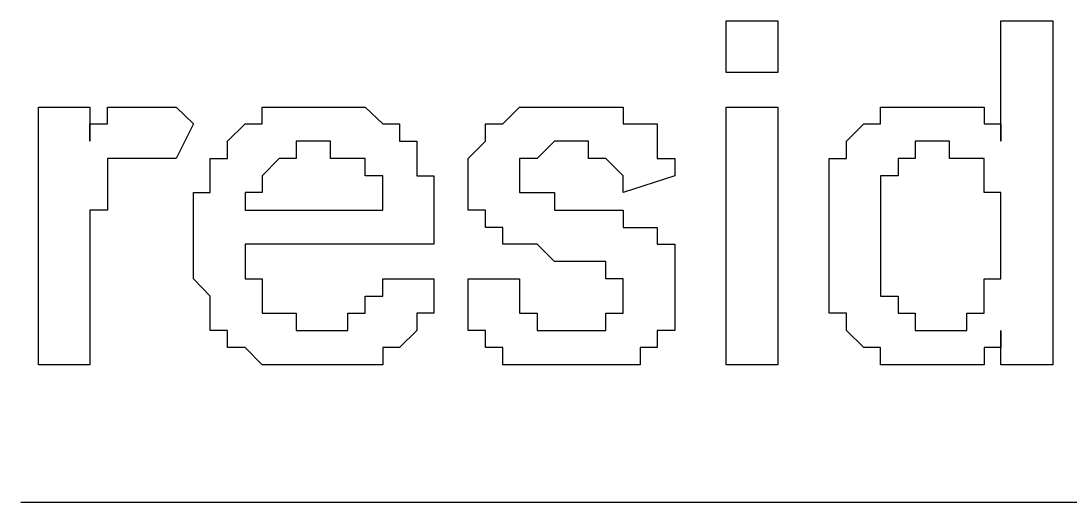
# Model space of a CAD drawing. Header units: inches. Extents: x -628 to 1537, y -1730 to 336.
# Drawn here: x 1205.69 to 1221.85, y -478.81 to -471.39 of the extents above; entities that cross this region are included whole.
import ezdxf

# ---------------------------------------------------------------- set-up
doc = ezdxf.new("R2010")
doc.units = ezdxf.units.IN
doc.layers.get('0').update_dxf_attribs({"linetype": 'CONTINUOUS'})

msp = doc.modelspace()

# ---------------------------------------------------------------- linework, layer by layer
at = {"color": 6}
for p, q in [((1216.554, -472.185), (1216.554, -471.393)), ((1216.554, -471.393), (1217.348, -471.393)), ((1217.348, -471.393), (1217.348, -472.185)), ((1220.783, -473.244), (1220.783, -471.393)), ((1220.783, -471.393), (1221.583, -471.393)), ((1221.583, -471.393), (1221.583, -476.694)), ((1217.348, -472.185), (1216.554, -472.185)), ((1205.956, -476.694), (1205.956, -472.719)), ((1205.956, -472.719), (1206.75, -472.719)), ((1206.75, -472.719), (1206.75, -473.244)), ((1207.019, -472.977), (1207.019, -472.719)), ((1207.019, -472.719), (1207.019, -472.719)), ((1207.019, -472.719), (1207.282, -472.719)), ((1207.282, -472.719), (1207.282, -472.719)), ((1207.282, -472.719), (1207.282, -472.719)), ((1207.282, -472.719), (1207.282, -472.719)), ((1207.282, -472.719), (1207.282, -472.719)), ((1207.282, -472.719), (1207.545, -472.719)), ((1207.545, -472.719), (1207.545, -472.719)), ((1207.545, -472.719), (1207.545, -472.719)), ((1207.545, -472.719), (1207.545, -472.719)), ((1207.545, -472.719), (1207.808, -472.719)), ((1207.808, -472.719), (1207.808, -472.719)), ((1207.808, -472.719), (1207.808, -472.719)), ((1207.808, -472.719), (1207.808, -472.719)), ((1207.808, -472.719), (1208.077, -472.719)), ((1208.077, -472.719), (1208.077, -472.719)), ((1208.077, -472.719), (1208.077, -472.719)), ((1208.077, -472.719), (1208.077, -472.719)), ((1208.077, -472.719), (1208.346, -472.977)), ((1209.403, -472.977), (1209.403, -472.719)), ((1209.403, -472.719), (1209.403, -472.719)), ((1209.403, -472.719), (1209.403, -472.719)), ((1209.403, -472.719), (1209.666, -472.719)), ((1209.666, -472.719), (1209.666, -472.719)), ((1209.666, -472.719), (1209.666, -472.719)), ((1209.666, -472.719), (1209.666, -472.719)), ((1209.666, -472.719), (1209.928, -472.719)), ((1209.928, -472.719), (1209.928, -472.719)), ((1209.928, -472.719), (1209.928, -472.719)), ((1209.928, -472.719), (1210.197, -472.719)), ((1210.197, -472.719), (1210.197, -472.719)), ((1210.197, -472.719), (1210.197, -472.719)), ((1210.197, -472.719), (1210.197, -472.719)), ((1210.197, -472.719), (1210.454, -472.719)), ((1210.454, -472.719), (1210.454, -472.719)), ((1210.454, -472.719), (1210.454, -472.719)), ((1210.454, -472.719), (1210.454, -472.719)), ((1210.454, -472.719), (1210.723, -472.719)), ((1210.723, -472.719), (1210.723, -472.719)), ((1210.723, -472.719), (1210.723, -472.719)), ((1210.723, -472.719), (1210.723, -472.719)), ((1210.723, -472.719), (1210.992, -472.719)), ((1210.992, -472.719), (1210.992, -472.719)), ((1210.992, -472.719), (1210.992, -472.719)), ((1210.992, -472.719), (1210.992, -472.719)), ((1210.992, -472.719), (1211.261, -472.977)), ((1213.113, -472.977), (1213.369, -472.719)), ((1213.369, -472.719), (1213.369, -472.719)), ((1213.369, -472.719), (1213.369, -472.719)), ((1213.369, -472.719), (1213.369, -472.719)), ((1213.369, -472.719), (1213.638, -472.719)), ((1213.638, -472.719), (1213.638, -472.719)), ((1213.638, -472.719), (1213.638, -472.719)), ((1213.638, -472.719), (1213.638, -472.719)), ((1213.638, -472.719), (1213.907, -472.719)), ((1213.907, -472.719), (1213.907, -472.719)), ((1213.907, -472.719), (1213.907, -472.719)), ((1213.907, -472.719), (1214.164, -472.719)), ((1214.164, -472.719), (1214.164, -472.719)), ((1214.164, -472.719), (1214.164, -472.719)), ((1214.164, -472.719), (1214.164, -472.719)), ((1214.164, -472.719), (1214.433, -472.719)), ((1214.433, -472.719), (1214.433, -472.719)), ((1214.433, -472.719), (1214.433, -472.719)), ((1214.433, -472.719), (1214.696, -472.719)), ((1214.696, -472.719), (1214.696, -472.719)), ((1214.696, -472.719), (1214.696, -472.719)), ((1214.696, -472.719), (1214.696, -472.719)), ((1214.696, -472.719), (1214.965, -472.719)), ((1214.965, -472.719), (1214.965, -472.719)), ((1214.965, -472.719), (1214.965, -472.719)), ((1214.965, -472.719), (1214.965, -472.977)), ((1216.554, -476.694), (1216.554, -472.719)), ((1216.554, -472.719), (1217.348, -472.719)), ((1217.348, -472.719), (1217.348, -476.694)), ((1218.931, -472.977), (1218.931, -472.719)), ((1218.931, -472.719), (1218.931, -472.719)), ((1218.931, -472.719), (1218.931, -472.719)), ((1218.931, -472.719), (1219.2, -472.719)), ((1219.2, -472.719), (1219.2, -472.719)), ((1219.2, -472.719), (1219.2, -472.719)), ((1219.2, -472.719), (1219.2, -472.719)), ((1219.2, -472.719), (1219.463, -472.719)), ((1219.463, -472.719), (1219.463, -472.719)), ((1219.463, -472.719), (1219.463, -472.719)), ((1219.463, -472.719), (1219.732, -472.719)), ((1219.732, -472.719), (1219.732, -472.719)), ((1219.732, -472.719), (1219.732, -472.719)), ((1219.732, -472.719), (1219.732, -472.719)), ((1219.732, -472.719), (1219.994, -472.719)), ((1219.994, -472.719), (1219.994, -472.719)), ((1219.994, -472.719), (1219.994, -472.719)), ((1219.994, -472.719), (1219.994, -472.719)), ((1219.994, -472.719), (1220.257, -472.719)), ((1220.257, -472.719), (1220.257, -472.719)), ((1220.257, -472.719), (1220.257, -472.719)), ((1220.257, -472.719), (1220.257, -472.719)), ((1220.257, -472.719), (1220.526, -472.719)), ((1220.526, -472.719), (1220.526, -472.977)), ((1206.75, -473.244), (1206.75, -472.977)), ((1206.75, -472.977), (1206.75, -472.977)), ((1206.75, -472.977), (1207.019, -472.977)), ((1207.019, -472.977), (1207.019, -472.977)), ((1207.019, -472.977), (1207.019, -472.977)), ((1208.346, -472.977), (1208.077, -473.511)), ((1208.346, -472.977), (1208.346, -472.977)), ((1208.346, -472.977), (1208.346, -472.977)), ((1208.871, -473.244), (1209.14, -472.977)), ((1209.14, -472.977), (1209.14, -472.977)), ((1209.14, -472.977), (1209.14, -472.977)), ((1209.14, -472.977), (1209.14, -472.977)), ((1209.14, -472.977), (1209.14, -472.977)), ((1209.14, -472.977), (1209.403, -472.977)), ((1211.261, -472.977), (1211.261, -472.977)), ((1211.261, -472.977), (1211.261, -472.977)), ((1211.261, -472.977), (1211.261, -472.977)), ((1211.261, -472.977), (1211.517, -472.977)), ((1211.517, -472.977), (1211.517, -472.977)), ((1211.517, -472.977), (1211.517, -473.244)), ((1212.844, -473.244), (1212.844, -472.977)), ((1212.844, -472.977), (1212.844, -472.977)), ((1212.844, -472.977), (1213.113, -472.977)), ((1213.113, -472.977), (1213.113, -472.977)), ((1213.113, -472.977), (1213.113, -472.977)), ((1213.113, -472.977), (1213.113, -472.977)), ((1213.113, -472.977), (1213.113, -472.977)), ((1214.965, -472.977), (1215.227, -472.977)), ((1215.227, -472.977), (1215.227, -472.977)), ((1215.227, -472.977), (1215.227, -472.977)), ((1215.227, -472.977), (1215.227, -472.977)), ((1215.227, -472.977), (1215.227, -472.977)), ((1215.227, -472.977), (1215.49, -472.977)), ((1215.49, -472.977), (1215.49, -473.244)), ((1218.405, -473.244), (1218.674, -472.977)), ((1218.674, -472.977), (1218.674, -472.977)), ((1218.674, -472.977), (1218.674, -472.977)), ((1218.674, -472.977), (1218.674, -472.977)), ((1218.674, -472.977), (1218.674, -472.977)), ((1218.674, -472.977), (1218.931, -472.977)), ((1220.526, -472.977), (1220.526, -472.977)), ((1220.526, -472.977), (1220.526, -472.977)), ((1220.526, -472.977), (1220.526, -472.977)), ((1220.526, -472.977), (1220.783, -472.977)), ((1220.783, -472.977), (1220.783, -472.977)), ((1220.783, -472.977), (1220.783, -473.244)), ((1206.75, -473.244), (1206.75, -473.244)), ((1206.75, -473.244), (1206.75, -473.244)), ((1206.75, -473.244), (1206.75, -473.244)), ((1208.871, -473.511), (1208.871, -473.244)), ((1208.871, -473.244), (1208.871, -473.244)), ((1208.871, -473.244), (1208.871, -473.244)), ((1208.871, -473.244), (1208.871, -473.244)), ((1208.871, -473.244), (1208.871, -473.244)), ((1210.197, -473.244), (1209.928, -473.244)), ((1209.928, -473.244), (1209.928, -473.244)), ((1209.928, -473.244), (1209.928, -473.511)), ((1210.454, -473.244), (1210.197, -473.244)), ((1210.197, -473.244), (1210.197, -473.244)), ((1210.197, -473.244), (1210.197, -473.244)), ((1210.197, -473.244), (1210.197, -473.244)), ((1210.454, -473.511), (1210.454, -473.244)), ((1210.454, -473.244), (1210.454, -473.244)), ((1210.454, -473.244), (1210.454, -473.244)), ((1211.517, -473.244), (1211.517, -473.244)), ((1211.517, -473.244), (1211.517, -473.244)), ((1211.517, -473.244), (1211.786, -473.244)), ((1211.786, -473.244), (1211.786, -473.244)), ((1211.786, -473.244), (1211.786, -473.511)), ((1212.575, -473.511), (1212.844, -473.244)), ((1212.844, -473.244), (1212.844, -473.244)), ((1212.844, -473.244), (1212.844, -473.244)), ((1212.844, -473.244), (1212.844, -473.244)), ((1213.907, -473.244), (1213.638, -473.511)), ((1214.164, -473.244), (1213.907, -473.244)), ((1213.907, -473.244), (1213.907, -473.244)), ((1213.907, -473.244), (1213.907, -473.244)), ((1214.433, -473.244), (1214.164, -473.244)), ((1214.164, -473.244), (1214.164, -473.244)), ((1214.164, -473.244), (1214.164, -473.244)), ((1214.164, -473.244), (1214.164, -473.244)), ((1214.433, -473.511), (1214.433, -473.244)), ((1214.433, -473.244), (1214.433, -473.244)), ((1215.49, -473.244), (1215.49, -473.244)), ((1215.49, -473.244), (1215.49, -473.244)), ((1215.49, -473.244), (1215.49, -473.244)), ((1215.49, -473.244), (1215.49, -473.244)), ((1215.49, -473.244), (1215.49, -473.511)), ((1218.405, -473.511), (1218.405, -473.244)), ((1218.405, -473.244), (1218.405, -473.244)), ((1218.405, -473.244), (1218.405, -473.244)), ((1218.405, -473.244), (1218.405, -473.244)), ((1218.405, -473.244), (1218.405, -473.244)), ((1219.732, -473.244), (1219.463, -473.244)), ((1219.463, -473.244), (1219.463, -473.244)), ((1219.463, -473.244), (1219.463, -473.511)), ((1219.994, -473.244), (1219.732, -473.244)), ((1219.732, -473.244), (1219.732, -473.244)), ((1219.732, -473.244), (1219.732, -473.244)), ((1219.732, -473.244), (1219.732, -473.244)), ((1219.994, -473.511), (1219.994, -473.244)), ((1219.994, -473.244), (1219.994, -473.244)), ((1219.994, -473.244), (1219.994, -473.244)), ((1220.783, -473.244), (1220.783, -473.244)), ((1220.783, -473.244), (1220.783, -473.244)), ((1207.282, -473.511), (1207.019, -473.511)), ((1207.019, -473.511), (1207.019, -473.781)), ((1207.545, -473.511), (1207.282, -473.511)), ((1207.282, -473.511), (1207.282, -473.511)), ((1207.282, -473.511), (1207.282, -473.511)), ((1207.282, -473.511), (1207.282, -473.511)), ((1207.808, -473.511), (1207.545, -473.511)), ((1207.545, -473.511), (1207.545, -473.511)), ((1207.545, -473.511), (1207.545, -473.511)), ((1207.545, -473.511), (1207.545, -473.511)), ((1207.545, -473.511), (1207.545, -473.511)), ((1208.077, -473.511), (1207.808, -473.511)), ((1207.808, -473.511), (1207.808, -473.511)), ((1207.808, -473.511), (1207.808, -473.511)), ((1208.077, -473.511), (1208.077, -473.511)), ((1208.602, -473.781), (1208.602, -473.511)), ((1208.602, -473.511), (1208.602, -473.511)), ((1208.602, -473.511), (1208.602, -473.511)), ((1208.602, -473.511), (1208.871, -473.511)), ((1209.666, -473.511), (1209.403, -473.781)), ((1209.928, -473.511), (1209.666, -473.511)), ((1209.666, -473.511), (1209.666, -473.511)), ((1209.666, -473.511), (1209.666, -473.511)), ((1209.666, -473.511), (1209.666, -473.511)), ((1209.666, -473.511), (1209.666, -473.511)), ((1209.928, -473.511), (1209.928, -473.511)), ((1210.723, -473.511), (1210.454, -473.511)), ((1210.992, -473.511), (1210.723, -473.511)), ((1210.723, -473.511), (1210.723, -473.511)), ((1210.723, -473.511), (1210.723, -473.511)), ((1210.723, -473.511), (1210.723, -473.511)), ((1210.992, -473.781), (1210.992, -473.511)), ((1210.992, -473.511), (1210.992, -473.511)), ((1210.992, -473.511), (1210.992, -473.511)), ((1211.786, -473.511), (1211.786, -473.511)), ((1211.786, -473.511), (1211.786, -473.511)), ((1211.786, -473.511), (1211.786, -473.511)), ((1211.786, -473.511), (1211.786, -473.781)), ((1212.575, -473.781), (1212.575, -473.511)), ((1212.575, -473.511), (1212.575, -473.511)), ((1212.575, -473.511), (1212.575, -473.511)), ((1212.575, -473.511), (1212.575, -473.511)), ((1213.638, -473.511), (1213.369, -473.511)), ((1213.369, -473.511), (1213.369, -473.511)), ((1213.369, -473.511), (1213.369, -473.781)), ((1213.638, -473.511), (1213.638, -473.511)), ((1213.638, -473.511), (1213.638, -473.511)), ((1213.638, -473.511), (1213.638, -473.511)), ((1213.638, -473.511), (1213.638, -473.511)), ((1214.696, -473.511), (1214.433, -473.511)), ((1214.965, -473.781), (1214.696, -473.511)), ((1214.696, -473.511), (1214.696, -473.511)), ((1214.696, -473.511), (1214.696, -473.511)), ((1214.696, -473.511), (1214.696, -473.511)), ((1214.696, -473.511), (1214.696, -473.511)), ((1214.696, -473.511), (1214.696, -473.511)), ((1215.49, -473.511), (1215.759, -473.511)), ((1215.759, -473.511), (1215.759, -473.511)), ((1215.759, -473.511), (1215.759, -473.781)), ((1218.136, -473.781), (1218.136, -473.511)), ((1218.136, -473.511), (1218.136, -473.511)), ((1218.136, -473.511), (1218.405, -473.511)), ((1218.405, -473.511), (1218.405, -473.511)), ((1219.463, -473.511), (1219.2, -473.511)), ((1219.2, -473.511), (1219.2, -473.511)), ((1219.2, -473.511), (1219.2, -473.511)), ((1219.2, -473.511), (1219.2, -473.511)), ((1219.2, -473.511), (1219.2, -473.781)), ((1219.463, -473.511), (1219.463, -473.511)), ((1220.257, -473.511), (1219.994, -473.511)), ((1220.526, -473.511), (1220.257, -473.511)), ((1220.257, -473.511), (1220.257, -473.511)), ((1220.257, -473.511), (1220.257, -473.511)), ((1220.257, -473.511), (1220.257, -473.511)), ((1220.526, -473.781), (1220.526, -473.511)), ((1207.019, -473.781), (1207.019, -473.781)), ((1207.019, -473.781), (1207.019, -473.781)), ((1207.019, -473.781), (1207.019, -473.781)), ((1207.019, -473.781), (1207.019, -473.781)), ((1207.019, -473.781), (1207.019, -474.038)), ((1208.602, -474.038), (1208.602, -473.781)), ((1208.602, -473.781), (1208.602, -473.781)), ((1208.602, -473.781), (1208.602, -473.781)), ((1208.602, -473.781), (1208.602, -473.781)), ((1209.403, -473.781), (1209.403, -473.781)), ((1209.403, -473.781), (1209.403, -473.781)), ((1209.403, -473.781), (1209.403, -473.781)), ((1209.403, -473.781), (1209.403, -474.038)), ((1211.261, -473.781), (1210.992, -473.781)), ((1210.992, -473.781), (1210.992, -473.781)), ((1210.992, -473.781), (1210.992, -473.781)), ((1211.261, -474.306), (1211.261, -473.781)), ((1211.786, -473.781), (1211.786, -473.781)), ((1211.786, -473.781), (1211.786, -473.781)), ((1211.786, -473.781), (1212.049, -473.781)), ((1212.049, -473.781), (1212.049, -473.781)), ((1212.049, -473.781), (1212.049, -474.038)), ((1212.575, -474.038), (1212.575, -473.781)), ((1212.575, -473.781), (1212.575, -473.781)), ((1212.575, -473.781), (1212.575, -473.781)), ((1212.575, -473.781), (1212.575, -473.781)), ((1213.369, -473.781), (1213.369, -473.781)), ((1213.369, -473.781), (1213.369, -473.781)), ((1213.369, -473.781), (1213.369, -473.781)), ((1213.369, -473.781), (1213.369, -473.781)), ((1213.369, -473.781), (1213.369, -474.038)), ((1214.965, -474.038), (1214.965, -473.781)), ((1215.759, -473.781), (1214.965, -474.038)), ((1215.759, -473.781), (1215.759, -473.781)), ((1215.759, -473.781), (1215.759, -473.781)), ((1215.759, -473.781), (1215.759, -473.781)), ((1218.136, -474.038), (1218.136, -473.781)), ((1218.136, -473.781), (1218.136, -473.781)), ((1218.136, -473.781), (1218.136, -473.781)), ((1218.136, -473.781), (1218.136, -473.781)), ((1219.2, -473.781), (1218.931, -473.781)), ((1218.931, -473.781), (1218.931, -473.781)), ((1218.931, -473.781), (1218.931, -473.781)), ((1218.931, -473.781), (1218.931, -474.038)), ((1219.2, -473.781), (1219.2, -473.781)), ((1220.526, -474.038), (1220.526, -473.781)), ((1220.526, -473.781), (1220.526, -473.781)), ((1220.526, -473.781), (1220.526, -473.781)), ((1220.526, -473.781), (1220.526, -473.781)), ((1220.526, -473.781), (1220.526, -473.781)), ((1207.019, -474.038), (1207.019, -474.038)), ((1207.019, -474.038), (1207.019, -474.038)), ((1207.019, -474.038), (1207.019, -474.038)), ((1207.019, -474.038), (1207.019, -474.306)), ((1208.346, -474.306), (1208.346, -474.038)), ((1208.346, -474.038), (1208.346, -474.038)), ((1208.346, -474.038), (1208.602, -474.038)), ((1208.602, -474.038), (1208.602, -474.038)), ((1209.403, -474.038), (1209.14, -474.038)), ((1209.14, -474.038), (1209.14, -474.306)), ((1209.403, -474.038), (1209.403, -474.038)), ((1209.403, -474.038), (1209.403, -474.038)), ((1212.049, -474.038), (1212.049, -474.038)), ((1212.049, -474.038), (1212.049, -474.038)), ((1212.049, -474.038), (1212.049, -474.038)), ((1212.049, -474.038), (1212.049, -474.306)), ((1212.575, -474.306), (1212.575, -474.038)), ((1212.575, -474.038), (1212.575, -474.038)), ((1212.575, -474.038), (1212.575, -474.038)), ((1212.575, -474.038), (1212.575, -474.038)), ((1213.369, -474.038), (1213.638, -474.038)), ((1213.638, -474.038), (1213.638, -474.038)), ((1213.638, -474.038), (1213.638, -474.038)), ((1213.638, -474.038), (1213.638, -474.038)), ((1213.638, -474.038), (1213.638, -474.038)), ((1213.638, -474.038), (1213.907, -474.038)), ((1213.907, -474.038), (1213.907, -474.038)), ((1213.907, -474.038), (1213.907, -474.038)), ((1213.907, -474.038), (1213.907, -474.306)), ((1218.136, -474.306), (1218.136, -474.038)), ((1218.136, -474.038), (1218.136, -474.038)), ((1218.136, -474.038), (1218.136, -474.038)), ((1218.136, -474.038), (1218.136, -474.038)), ((1218.931, -474.038), (1218.931, -474.038)), ((1218.931, -474.038), (1218.931, -474.038)), ((1218.931, -474.038), (1218.931, -474.038)), ((1218.931, -474.038), (1218.931, -474.306)), ((1220.783, -474.038), (1220.526, -474.038)), ((1220.526, -474.038), (1220.526, -474.038)), ((1220.526, -474.038), (1220.526, -474.038)), ((1220.783, -474.306), (1220.783, -474.038)), ((1207.019, -474.306), (1206.75, -474.306)), ((1206.75, -474.306), (1206.75, -474.306)), ((1206.75, -474.306), (1206.75, -474.573)), ((1208.346, -474.573), (1208.346, -474.306)), ((1208.346, -474.306), (1208.346, -474.306)), ((1208.346, -474.306), (1208.346, -474.306)), ((1208.346, -474.306), (1208.346, -474.306)), ((1209.14, -474.306), (1209.14, -474.306)), ((1209.14, -474.306), (1209.14, -474.306)), ((1209.14, -474.306), (1211.261, -474.306)), ((1211.261, -474.306), (1211.261, -474.306)), ((1212.049, -474.306), (1212.049, -474.306)), ((1212.049, -474.306), (1212.049, -474.306)), ((1212.049, -474.306), (1212.049, -474.573)), ((1212.844, -474.306), (1212.575, -474.306)), ((1212.844, -474.573), (1212.844, -474.306)), ((1212.844, -474.306), (1212.844, -474.306)), ((1212.844, -474.306), (1212.844, -474.306)), ((1213.907, -474.306), (1214.164, -474.306)), ((1214.164, -474.306), (1214.164, -474.306)), ((1214.164, -474.306), (1214.164, -474.306)), ((1214.164, -474.306), (1214.433, -474.306)), ((1214.433, -474.306), (1214.433, -474.306)), ((1214.433, -474.306), (1214.433, -474.306)), ((1214.433, -474.306), (1214.696, -474.306)), ((1214.696, -474.306), (1214.696, -474.306)), ((1214.696, -474.306), (1214.696, -474.306)), ((1214.696, -474.306), (1214.965, -474.306)), ((1214.965, -474.306), (1214.965, -474.306)), ((1214.965, -474.306), (1214.965, -474.573)), ((1218.136, -474.573), (1218.136, -474.306)), ((1218.136, -474.306), (1218.136, -474.306)), ((1218.136, -474.306), (1218.136, -474.306)), ((1218.931, -474.306), (1218.931, -474.306)), ((1218.931, -474.306), (1218.931, -474.306)), ((1218.931, -474.306), (1218.931, -474.573)), ((1220.783, -474.573), (1220.783, -474.306)), ((1220.783, -474.306), (1220.783, -474.306)), ((1220.783, -474.306), (1220.783, -474.306)), ((1206.75, -474.573), (1206.75, -474.573)), ((1206.75, -474.573), (1206.75, -474.573)), ((1206.75, -474.573), (1206.75, -476.694)), ((1208.346, -474.831), (1208.346, -474.573)), ((1208.346, -474.573), (1208.346, -474.573)), ((1208.346, -474.573), (1208.346, -474.573)), ((1212.049, -474.573), (1212.049, -474.573)), ((1212.049, -474.573), (1212.049, -474.573)), ((1212.049, -474.573), (1212.049, -474.831)), ((1213.113, -474.573), (1212.844, -474.573)), ((1212.844, -474.573), (1212.844, -474.573)), ((1212.844, -474.573), (1212.844, -474.573)), ((1212.844, -474.573), (1212.844, -474.573)), ((1213.113, -474.831), (1213.113, -474.573)), ((1213.113, -474.573), (1213.113, -474.573)), ((1214.965, -474.573), (1214.965, -474.573)), ((1214.965, -474.573), (1214.965, -474.573)), ((1214.965, -474.573), (1215.227, -474.573)), ((1215.227, -474.573), (1215.227, -474.573)), ((1215.227, -474.573), (1215.227, -474.573)), ((1215.227, -474.573), (1215.227, -474.573)), ((1215.227, -474.573), (1215.49, -474.573)), ((1215.49, -474.573), (1215.49, -474.573)), ((1215.49, -474.573), (1215.49, -474.831)), ((1218.136, -474.831), (1218.136, -474.573)), ((1218.136, -474.573), (1218.136, -474.573)), ((1218.136, -474.573), (1218.136, -474.573)), ((1218.931, -474.573), (1218.931, -474.573)), ((1218.931, -474.573), (1218.931, -474.573)), ((1218.931, -474.573), (1218.931, -474.831)), ((1220.783, -474.831), (1220.783, -474.573)), ((1220.783, -474.573), (1220.783, -474.573)), ((1220.783, -474.573), (1220.783, -474.573)), ((1220.783, -474.573), (1220.783, -474.573)), ((1208.346, -475.098), (1208.346, -474.831)), ((1208.346, -474.831), (1208.346, -474.831)), ((1208.346, -474.831), (1208.346, -474.831)), ((1212.049, -474.831), (1209.14, -474.831)), ((1209.14, -474.831), (1209.14, -475.365)), ((1212.049, -474.831), (1212.049, -474.831)), ((1212.049, -474.831), (1212.049, -474.831)), ((1212.049, -474.831), (1212.049, -474.831)), ((1212.049, -474.831), (1212.049, -474.831)), ((1213.369, -474.831), (1213.113, -474.831)), ((1213.113, -474.831), (1213.113, -474.831)), ((1213.113, -474.831), (1213.113, -474.831)), ((1213.638, -474.831), (1213.369, -474.831)), ((1213.369, -474.831), (1213.369, -474.831)), ((1213.369, -474.831), (1213.369, -474.831)), ((1213.907, -475.098), (1213.638, -474.831)), ((1213.638, -474.831), (1213.638, -474.831)), ((1213.638, -474.831), (1213.638, -474.831)), ((1215.49, -474.831), (1215.49, -474.831)), ((1215.49, -474.831), (1215.49, -474.831)), ((1215.49, -474.831), (1215.759, -474.831)), ((1215.759, -474.831), (1215.759, -474.831)), ((1215.759, -474.831), (1215.759, -474.831)), ((1215.759, -474.831), (1215.759, -475.098)), ((1218.136, -475.098), (1218.136, -474.831)), ((1218.136, -474.831), (1218.136, -474.831)), ((1218.136, -474.831), (1218.136, -474.831)), ((1218.136, -474.831), (1218.136, -474.831)), ((1218.931, -474.831), (1218.931, -474.831)), ((1218.931, -474.831), (1218.931, -474.831)), ((1218.931, -474.831), (1218.931, -474.831)), ((1218.931, -474.831), (1218.931, -475.098)), ((1220.783, -475.098), (1220.783, -474.831)), ((1220.783, -474.831), (1220.783, -474.831)), ((1220.783, -474.831), (1220.783, -474.831)), ((1208.346, -475.365), (1208.346, -475.098)), ((1208.346, -475.098), (1208.346, -475.098)), ((1208.346, -475.098), (1208.346, -475.098)), ((1214.164, -475.098), (1213.907, -475.098)), ((1213.907, -475.098), (1213.907, -475.098)), ((1213.907, -475.098), (1213.907, -475.098)), ((1213.907, -475.098), (1213.907, -475.098)), ((1214.433, -475.098), (1214.164, -475.098)), ((1214.164, -475.098), (1214.164, -475.098)), ((1214.696, -475.098), (1214.433, -475.098)), ((1214.433, -475.098), (1214.433, -475.098)), ((1214.433, -475.098), (1214.433, -475.098)), ((1214.433, -475.098), (1214.433, -475.098)), ((1214.696, -475.365), (1214.696, -475.098)), ((1214.696, -475.098), (1214.696, -475.098)), ((1214.696, -475.098), (1214.696, -475.098)), ((1214.696, -475.098), (1214.696, -475.098)), ((1215.759, -475.098), (1215.759, -475.098)), ((1215.759, -475.098), (1215.759, -475.098)), ((1215.759, -475.098), (1215.759, -475.098)), ((1215.759, -475.098), (1215.759, -475.365)), ((1218.136, -475.365), (1218.136, -475.098)), ((1218.136, -475.098), (1218.136, -475.098)), ((1218.136, -475.098), (1218.136, -475.098)), ((1218.931, -475.098), (1218.931, -475.098)), ((1218.931, -475.098), (1218.931, -475.098)), ((1218.931, -475.098), (1218.931, -475.098)), ((1218.931, -475.098), (1218.931, -475.365)), ((1220.783, -475.365), (1220.783, -475.098)), ((1220.783, -475.098), (1220.783, -475.098)), ((1220.783, -475.098), (1220.783, -475.098)), ((1208.602, -475.632), (1208.346, -475.365)), ((1208.346, -475.365), (1208.346, -475.365)), ((1208.346, -475.365), (1208.346, -475.365)), ((1208.346, -475.365), (1208.346, -475.365)), ((1209.14, -475.365), (1209.403, -475.365)), ((1209.403, -475.365), (1209.403, -475.365)), ((1209.403, -475.365), (1209.403, -475.365)), ((1209.403, -475.365), (1209.403, -475.632)), ((1211.261, -475.632), (1211.261, -475.365)), ((1211.261, -475.365), (1211.261, -475.365)), ((1211.261, -475.365), (1211.261, -475.365)), ((1211.261, -475.365), (1212.049, -475.365)), ((1212.049, -475.365), (1212.049, -475.632)), ((1212.575, -475.632), (1212.575, -475.365)), ((1212.575, -475.365), (1212.575, -475.365)), ((1212.575, -475.365), (1213.369, -475.365)), ((1213.369, -475.365), (1213.369, -475.365)), ((1213.369, -475.365), (1213.369, -475.632)), ((1214.965, -475.365), (1214.696, -475.365)), ((1214.965, -475.632), (1214.965, -475.365)), ((1214.965, -475.365), (1214.965, -475.365)), ((1214.965, -475.365), (1214.965, -475.365)), ((1214.965, -475.365), (1214.965, -475.365)), ((1214.965, -475.365), (1214.965, -475.365)), ((1215.759, -475.365), (1215.759, -475.365)), ((1215.759, -475.365), (1215.759, -475.365)), ((1215.759, -475.365), (1215.759, -475.632)), ((1218.136, -475.632), (1218.136, -475.365)), ((1218.136, -475.365), (1218.136, -475.365)), ((1218.136, -475.365), (1218.136, -475.365)), ((1218.136, -475.365), (1218.136, -475.365)), ((1218.931, -475.365), (1218.931, -475.365)), ((1218.931, -475.365), (1218.931, -475.365)), ((1218.931, -475.365), (1218.931, -475.365)), ((1218.931, -475.365), (1218.931, -475.632)), ((1220.526, -475.632), (1220.526, -475.365)), ((1220.526, -475.365), (1220.783, -475.365)), ((1220.783, -475.365), (1220.783, -475.365)), ((1220.783, -475.365), (1220.783, -475.365)), ((1208.602, -475.893), (1208.602, -475.632)), ((1208.602, -475.632), (1208.602, -475.632)), ((1208.602, -475.632), (1208.602, -475.632)), ((1208.602, -475.632), (1208.602, -475.632)), ((1209.403, -475.632), (1209.403, -475.632)), ((1209.403, -475.632), (1209.403, -475.632)), ((1209.403, -475.632), (1209.403, -475.632)), ((1209.403, -475.632), (1209.403, -475.893)), ((1210.992, -475.893), (1210.992, -475.632)), ((1210.992, -475.632), (1210.992, -475.632)), ((1210.992, -475.632), (1211.261, -475.632)), ((1211.261, -475.632), (1211.261, -475.632)), ((1212.049, -475.632), (1212.049, -475.632)), ((1212.049, -475.632), (1212.049, -475.632)), ((1212.049, -475.632), (1212.049, -475.632)), ((1212.049, -475.632), (1212.049, -475.893)), ((1212.575, -475.893), (1212.575, -475.632)), ((1212.575, -475.632), (1212.575, -475.632)), ((1212.575, -475.632), (1212.575, -475.632)), ((1213.369, -475.632), (1213.369, -475.632)), ((1213.369, -475.632), (1213.369, -475.632)), ((1213.369, -475.632), (1213.369, -475.632)), ((1213.369, -475.632), (1213.369, -475.893)), ((1214.965, -475.893), (1214.965, -475.632)), ((1214.965, -475.632), (1214.965, -475.632)), ((1214.965, -475.632), (1214.965, -475.632)), ((1214.965, -475.632), (1214.965, -475.632)), ((1214.965, -475.632), (1214.965, -475.632)), ((1215.759, -475.632), (1215.759, -475.632)), ((1215.759, -475.632), (1215.759, -475.632)), ((1215.759, -475.632), (1215.759, -475.632)), ((1215.759, -475.632), (1215.759, -475.632)), ((1215.759, -475.632), (1215.759, -475.893)), ((1218.136, -475.893), (1218.136, -475.632)), ((1218.136, -475.632), (1218.136, -475.632)), ((1218.136, -475.632), (1218.136, -475.632)), ((1218.136, -475.632), (1218.136, -475.632)), ((1218.931, -475.632), (1218.931, -475.632)), ((1218.931, -475.632), (1218.931, -475.632)), ((1218.931, -475.632), (1219.2, -475.632)), ((1219.2, -475.632), (1219.2, -475.893)), ((1220.526, -475.893), (1220.526, -475.632)), ((1220.526, -475.632), (1220.526, -475.632)), ((1220.526, -475.632), (1220.526, -475.632)), ((1220.526, -475.632), (1220.526, -475.632)), ((1220.526, -475.632), (1220.526, -475.632)), ((1208.602, -476.16), (1208.602, -475.893)), ((1208.602, -475.893), (1208.602, -475.893)), ((1208.602, -475.893), (1208.602, -475.893)), ((1208.602, -475.893), (1208.602, -475.893)), ((1209.403, -475.893), (1209.666, -475.893)), ((1209.666, -475.893), (1209.666, -475.893)), ((1209.666, -475.893), (1209.666, -475.893)), ((1209.666, -475.893), (1209.666, -475.893)), ((1209.666, -475.893), (1209.666, -475.893)), ((1209.666, -475.893), (1209.928, -475.893)), ((1209.928, -475.893), (1209.928, -476.16)), ((1210.723, -476.16), (1210.723, -475.893)), ((1210.723, -475.893), (1210.992, -475.893)), ((1210.992, -475.893), (1210.992, -475.893)), ((1210.992, -475.893), (1210.992, -475.893)), ((1210.992, -475.893), (1210.992, -475.893)), ((1210.992, -475.893), (1210.992, -475.893)), ((1212.049, -475.893), (1211.786, -475.893)), ((1211.786, -475.893), (1211.786, -475.893)), ((1211.786, -475.893), (1211.786, -475.893)), ((1211.786, -475.893), (1211.786, -476.16)), ((1212.575, -476.16), (1212.575, -475.893)), ((1212.575, -475.893), (1212.575, -475.893)), ((1212.575, -475.893), (1212.575, -475.893)), ((1212.575, -475.893), (1212.575, -475.893)), ((1213.369, -475.893), (1213.369, -475.893)), ((1213.369, -475.893), (1213.638, -475.893)), ((1213.638, -475.893), (1213.638, -475.893)), ((1213.638, -475.893), (1213.638, -475.893)), ((1213.638, -475.893), (1213.638, -475.893)), ((1213.638, -475.893), (1213.638, -475.893)), ((1213.638, -475.893), (1213.638, -476.16)), ((1214.696, -476.16), (1214.696, -475.893)), ((1214.696, -475.893), (1214.696, -475.893)), ((1214.696, -475.893), (1214.965, -475.893)), ((1214.965, -475.893), (1214.965, -475.893)), ((1214.965, -475.893), (1214.965, -475.893)), ((1214.965, -475.893), (1214.965, -475.893)), ((1215.759, -475.893), (1215.759, -475.893)), ((1215.759, -475.893), (1215.759, -475.893)), ((1215.759, -475.893), (1215.759, -475.893)), ((1215.759, -475.893), (1215.759, -476.16)), ((1218.405, -475.893), (1218.136, -475.893)), ((1218.136, -475.893), (1218.136, -475.893)), ((1218.405, -476.16), (1218.405, -475.893)), ((1218.405, -475.893), (1218.405, -475.893)), ((1219.2, -475.893), (1219.2, -475.893)), ((1219.2, -475.893), (1219.2, -475.893)), ((1219.2, -475.893), (1219.2, -475.893)), ((1219.2, -475.893), (1219.2, -475.893)), ((1219.2, -475.893), (1219.463, -475.893)), ((1219.463, -475.893), (1219.463, -476.16)), ((1220.257, -476.16), (1220.257, -475.893)), ((1220.257, -475.893), (1220.257, -475.893)), ((1220.257, -475.893), (1220.257, -475.893)), ((1220.257, -475.893), (1220.257, -475.893)), ((1220.257, -475.893), (1220.526, -475.893)), ((1220.526, -475.893), (1220.526, -475.893)), ((1208.871, -476.16), (1208.602, -476.16)), ((1208.871, -476.426), (1208.871, -476.16)), ((1208.871, -476.16), (1208.871, -476.16)), ((1208.871, -476.16), (1208.871, -476.16)), ((1208.871, -476.16), (1208.871, -476.16)), ((1208.871, -476.16), (1208.871, -476.16)), ((1209.928, -476.16), (1209.928, -476.16)), ((1209.928, -476.16), (1209.928, -476.16)), ((1209.928, -476.16), (1210.197, -476.16)), ((1210.197, -476.16), (1210.197, -476.16)), ((1210.197, -476.16), (1210.197, -476.16)), ((1210.197, -476.16), (1210.197, -476.16)), ((1210.197, -476.16), (1210.454, -476.16)), ((1210.454, -476.16), (1210.454, -476.16)), ((1210.454, -476.16), (1210.454, -476.16)), ((1210.454, -476.16), (1210.723, -476.16)), ((1210.723, -476.16), (1210.723, -476.16)), ((1210.723, -476.16), (1210.723, -476.16)), ((1211.786, -476.16), (1211.517, -476.426)), ((1211.786, -476.16), (1211.786, -476.16)), ((1211.786, -476.16), (1211.786, -476.16)), ((1211.786, -476.16), (1211.786, -476.16)), ((1212.844, -476.16), (1212.575, -476.16)), ((1212.844, -476.426), (1212.844, -476.16)), ((1212.844, -476.16), (1212.844, -476.16)), ((1212.844, -476.16), (1212.844, -476.16)), ((1213.638, -476.16), (1213.907, -476.16)), ((1213.907, -476.16), (1213.907, -476.16)), ((1213.907, -476.16), (1213.907, -476.16)), ((1213.907, -476.16), (1214.164, -476.16)), ((1214.164, -476.16), (1214.164, -476.16)), ((1214.164, -476.16), (1214.164, -476.16)), ((1214.164, -476.16), (1214.164, -476.16)), ((1214.164, -476.16), (1214.433, -476.16)), ((1214.433, -476.16), (1214.433, -476.16)), ((1214.433, -476.16), (1214.433, -476.16)), ((1214.433, -476.16), (1214.433, -476.16)), ((1214.433, -476.16), (1214.696, -476.16)), ((1214.696, -476.16), (1214.696, -476.16)), ((1215.759, -476.16), (1215.49, -476.16)), ((1215.49, -476.16), (1215.49, -476.426)), ((1215.759, -476.16), (1215.759, -476.16)), ((1215.759, -476.16), (1215.759, -476.16)), ((1218.674, -476.426), (1218.405, -476.16)), ((1218.405, -476.16), (1218.405, -476.16)), ((1218.405, -476.16), (1218.405, -476.16)), ((1218.405, -476.16), (1218.405, -476.16)), ((1218.405, -476.16), (1218.405, -476.16)), ((1219.463, -476.16), (1219.463, -476.16)), ((1219.463, -476.16), (1219.732, -476.16)), ((1219.732, -476.16), (1219.994, -476.16)), ((1219.732, -476.16), (1219.732, -476.16)), ((1219.732, -476.16), (1219.732, -476.16)), ((1219.732, -476.16), (1219.732, -476.16)), ((1219.732, -476.16), (1219.732, -476.16)), ((1219.994, -476.16), (1219.994, -476.16)), ((1219.994, -476.16), (1219.994, -476.16)), ((1219.994, -476.16), (1219.994, -476.16)), ((1219.994, -476.16), (1220.257, -476.16)), ((1220.783, -476.694), (1220.783, -476.16)), ((1220.783, -476.16), (1220.783, -476.426)), ((1209.14, -476.426), (1208.871, -476.426)), ((1208.871, -476.426), (1208.871, -476.426)), ((1209.403, -476.694), (1209.14, -476.426)), ((1209.14, -476.426), (1209.14, -476.426)), ((1209.14, -476.426), (1209.14, -476.426)), ((1209.14, -476.426), (1209.14, -476.426)), ((1211.517, -476.426), (1211.261, -476.426)), ((1211.261, -476.426), (1211.261, -476.426)), ((1211.261, -476.426), (1211.261, -476.694)), ((1211.517, -476.426), (1211.517, -476.426)), ((1211.517, -476.426), (1211.517, -476.426)), ((1211.517, -476.426), (1211.517, -476.426)), ((1211.517, -476.426), (1211.517, -476.426)), ((1213.113, -476.426), (1212.844, -476.426)), ((1212.844, -476.426), (1212.844, -476.426)), ((1212.844, -476.426), (1212.844, -476.426)), ((1213.113, -476.694), (1213.113, -476.426)), ((1213.113, -476.426), (1213.113, -476.426)), ((1213.113, -476.426), (1213.113, -476.426)), ((1213.113, -476.426), (1213.113, -476.426)), ((1215.49, -476.426), (1215.227, -476.426)), ((1215.227, -476.426), (1215.227, -476.426)), ((1215.227, -476.426), (1215.227, -476.694)), ((1215.49, -476.426), (1215.49, -476.426)), ((1215.49, -476.426), (1215.49, -476.426)), ((1215.49, -476.426), (1215.49, -476.426)), ((1218.931, -476.426), (1218.674, -476.426)), ((1218.674, -476.426), (1218.674, -476.426)), ((1218.674, -476.426), (1218.674, -476.426)), ((1218.674, -476.426), (1218.674, -476.426)), ((1218.674, -476.426), (1218.674, -476.426)), ((1218.931, -476.694), (1218.931, -476.426)), ((1220.783, -476.426), (1220.526, -476.426)), ((1220.526, -476.426), (1220.526, -476.426)), ((1220.526, -476.426), (1220.526, -476.694)), ((1206.75, -476.694), (1205.956, -476.694)), ((1209.666, -476.694), (1209.403, -476.694)), ((1209.403, -476.694), (1209.403, -476.694)), ((1209.403, -476.694), (1209.403, -476.694)), ((1209.403, -476.694), (1209.403, -476.694)), ((1209.403, -476.694), (1209.403, -476.694)), ((1209.928, -476.694), (1209.666, -476.694)), ((1209.666, -476.694), (1209.666, -476.694)), ((1209.666, -476.694), (1209.666, -476.694)), ((1210.197, -476.694), (1209.928, -476.694)), ((1209.928, -476.694), (1209.928, -476.694)), ((1209.928, -476.694), (1209.928, -476.694)), ((1209.928, -476.694), (1209.928, -476.694)), ((1210.454, -476.694), (1210.197, -476.694)), ((1210.197, -476.694), (1210.197, -476.694)), ((1210.197, -476.694), (1210.197, -476.694)), ((1210.197, -476.694), (1210.197, -476.694)), ((1210.723, -476.694), (1210.454, -476.694)), ((1210.454, -476.694), (1210.454, -476.694)), ((1210.454, -476.694), (1210.454, -476.694)), ((1210.992, -476.694), (1210.723, -476.694)), ((1210.723, -476.694), (1210.723, -476.694)), ((1210.723, -476.694), (1210.723, -476.694)), ((1210.723, -476.694), (1210.723, -476.694)), ((1211.261, -476.694), (1210.992, -476.694)), ((1210.992, -476.694), (1210.992, -476.694)), ((1210.992, -476.694), (1210.992, -476.694)), ((1210.992, -476.694), (1210.992, -476.694)), ((1211.261, -476.694), (1211.261, -476.694)), ((1213.369, -476.694), (1213.113, -476.694)), ((1213.638, -476.694), (1213.369, -476.694)), ((1213.369, -476.694), (1213.369, -476.694)), ((1213.369, -476.694), (1213.369, -476.694)), ((1213.369, -476.694), (1213.369, -476.694)), ((1213.907, -476.694), (1213.638, -476.694)), ((1213.638, -476.694), (1213.638, -476.694)), ((1213.638, -476.694), (1213.638, -476.694)), ((1213.638, -476.694), (1213.638, -476.694)), ((1214.164, -476.694), (1213.907, -476.694)), ((1213.907, -476.694), (1213.907, -476.694)), ((1213.907, -476.694), (1213.907, -476.694)), ((1214.433, -476.694), (1214.164, -476.694)), ((1214.164, -476.694), (1214.164, -476.694)), ((1214.164, -476.694), (1214.164, -476.694)), ((1214.696, -476.694), (1214.433, -476.694)), ((1214.433, -476.694), (1214.433, -476.694)), ((1214.433, -476.694), (1214.433, -476.694)), ((1214.433, -476.694), (1214.433, -476.694)), ((1214.965, -476.694), (1214.696, -476.694)), ((1214.696, -476.694), (1214.696, -476.694)), ((1214.696, -476.694), (1214.696, -476.694)), ((1215.227, -476.694), (1214.965, -476.694)), ((1214.965, -476.694), (1214.965, -476.694)), ((1214.965, -476.694), (1214.965, -476.694)), ((1214.965, -476.694), (1214.965, -476.694)), ((1215.227, -476.694), (1215.227, -476.694)), ((1215.227, -476.694), (1215.227, -476.694)), ((1217.348, -476.694), (1216.554, -476.694)), ((1219.2, -476.694), (1218.931, -476.694)), ((1218.931, -476.694), (1218.931, -476.694)), ((1218.931, -476.694), (1218.931, -476.694)), ((1219.463, -476.694), (1219.2, -476.694)), ((1219.2, -476.694), (1219.2, -476.694)), ((1219.2, -476.694), (1219.2, -476.694)), ((1219.2, -476.694), (1219.2, -476.694)), ((1219.732, -476.694), (1219.463, -476.694)), ((1219.463, -476.694), (1219.463, -476.694)), ((1219.463, -476.694), (1219.463, -476.694)), ((1219.463, -476.694), (1219.463, -476.694)), ((1219.994, -476.694), (1219.732, -476.694)), ((1219.732, -476.694), (1219.732, -476.694)), ((1219.732, -476.694), (1219.732, -476.694)), ((1220.257, -476.694), (1219.994, -476.694)), ((1219.994, -476.694), (1219.994, -476.694)), ((1219.994, -476.694), (1219.994, -476.694)), ((1219.994, -476.694), (1219.994, -476.694)), ((1220.526, -476.694), (1220.257, -476.694)), ((1220.257, -476.694), (1220.257, -476.694)), ((1220.257, -476.694), (1220.257, -476.694)), ((1220.257, -476.694), (1220.257, -476.694)), ((1220.526, -476.694), (1220.526, -476.694)), ((1221.583, -476.694), (1220.783, -476.694)), ((1205.687, -478.806), (1239.857, -478.806))]:
    msp.add_line(p, q, dxfattribs=at)

doc.saveas('drawing.dxf')
